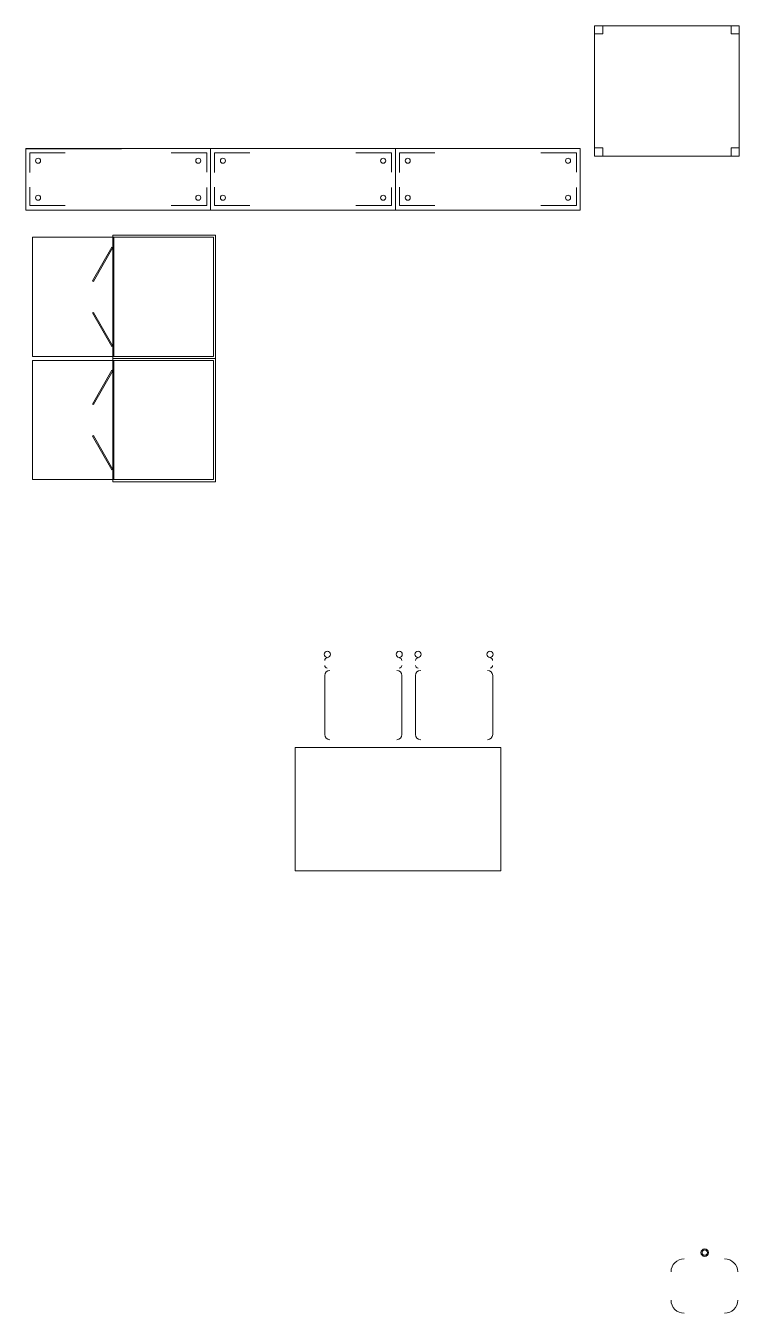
# Model space of a CAD drawing. Header units: millimetres. Extents: x -217756 to 263180, y 55413 to 130608.
# Drawn here: x -208794 to -205320, y 104366 to 110634 of the extents above; entities that cross this region are included whole.
import ezdxf

# ---------------------------------------------------------------- set-up
doc = ezdxf.new("R2010")
doc.units = ezdxf.units.MM
doc.layers.add('ТХ_пищеблок', color=30, linetype='Continuous', lineweight=20)
doc.layers.add('ТХ_привязка ТХ', color=7, linetype='Continuous', true_color=0x163d5c)

msp = doc.modelspace()

# ---------------------------------------------------------------- linework, layer by layer
at = {"layer": 'ТХ_пищеблок'}
for p, q in [((-205984.3, 110634.4), (-206024.3, 110634.5)), ((-206024.3, 110634.5), (-206024.3, 110594.5)), ((-206024.3, 110634.5), (-205320.3, 110634.4)), ((-205984.3, 110594.4), (-205984.3, 110634.4)), ((-205360.3, 110634.4), (-205320.3, 110634.5)), ((-205360.2, 110594.4), (-205360.3, 110634.4)), ((-205320.3, 110634.5), (-205320.3, 110034.5)), ((-205320.3, 110634.5), (-205320.2, 110594.5)), ((-206024.3, 109999.5), (-206024.3, 110599.5)), ((-206024.3, 110594.5), (-205984.3, 110594.4)), ((-205320.2, 110594.5), (-205360.2, 110594.4)), ((-206024.2, 110039.5), (-206024.3, 109999.5)), ((-205984.2, 110039.4), (-206024.2, 110039.5)), ((-205984.3, 109999.4), (-205984.2, 110039.4)), ((-205360.3, 110039.4), (-205320.3, 110039.5)), ((-205360.3, 109999.4), (-205360.3, 110039.4)), ((-205320.3, 110039.5), (-205320.3, 109999.5)), ((-205320.3, 109999.5), (-206024.3, 109999.5)), ((-206024.3, 109999.5), (-205984.3, 109999.4)), ((-205320.3, 109999.5), (-205360.3, 109999.4))]:
    msp.add_line(p, q, dxfattribs=at)
at = {"layer": 'ТХ_пищеблок', "extrusion": (-0.000470712, -6.19756e-05, 1)}
for p, q in [((-208794, 109737.4, 0), (-208794, 110037.4, 0)), ((-208794, 110037.4, 0), (-207894, 110037.4, 0.5)), ((-207894, 110037.4, 0.5), (-207894, 109737.4, 0.5)), ((-207894, 109737.4, 0.5), (-207894, 110037.4, 0.5)), ((-207894, 110037.4, 0.5), (-206994, 110037.4, 0.9)), ((-206994, 110037.4, 0.9), (-206994, 109737.4, 0.9)), ((-206994, 109737.4, 0.9), (-206994, 110037.4, 0.9)), ((-206994, 110037.4, 0.9), (-206094, 110037.4, 1.4)), ((-206094, 110037.4, 1.4), (-206094, 109737.4, 1.4)), ((-207894, 109737.4, 0.5), (-208794, 109737.4, 0)), ((-206994, 109737.4, 0.9), (-207894, 109737.4, 0.5)), ((-206094, 109737.4, 1.4), (-206994, 109737.4, 0.9))]:
    msp.add_line(p, q, dxfattribs=at)
for points, elevation in [([(-208774.8, 109920.6), (-208774.8, 110015.3), (-208602.2, 110015.3)], 91.5), ([(-207913.1, 109921.7), (-207913.1, 110015.3), (-208086.2, 110015.3)], 91.5), ([(-207874.8, 109920.6), (-207874.8, 110015.3), (-207702.2, 110015.3)], 91.5), ([(-207013.1, 109921.7), (-207013.1, 110015.3), (-207186.2, 110015.3)], 91.6), ([(-206974.8, 109920.6), (-206974.8, 110015.3), (-206802.2, 110015.3)], 91.6), ([(-206113.1, 109921.7), (-206113.1, 110015.3), (-206286.2, 110015.3)], 91.6), ([(-208774.8, 109848.7), (-208774.8, 109759.5), (-208602.2, 109759.5)], 91.5), ([(-207913.1, 109847.4), (-207913.1, 109759.5), (-208086.2, 109759.5)], 91.5), ([(-207874.8, 109848.7), (-207874.8, 109759.5), (-207702.2, 109759.5)], 91.5), ([(-207013.1, 109847.4), (-207013.1, 109759.5), (-207186.2, 109759.5)], 91.6), ([(-206974.8, 109848.7), (-206974.8, 109759.5), (-206802.2, 109759.5)], 91.6), ([(-206113.1, 109847.4), (-206113.1, 109759.5), (-206286.2, 109759.5)], 91.6)]:
    msp.add_lwpolyline(points, dxfattribs=dict(at, elevation=elevation))
at = {"layer": 'ТХ_пищеблок', "ltscale": 0.1}
for points in [[(-208761.1, 109604.7), (-208761.1, 109024.7), (-208364.8, 109024.7), (-208364.8, 109604.7)], [(-208761.1, 109004.7), (-208761.1, 108424.7), (-208364.9, 108424.7), (-208364.9, 109004.7)]]:
    msp.add_lwpolyline(points, close=True, dxfattribs=at)
at = {"layer": 'ТХ_пищеблок'}
for points in [[(-207869.9, 109614.7), (-208369.9, 109614.7), (-208369.8, 109014.7), (-207869.8, 109014.7)], [(-207879.9, 109604.7), (-208364.9, 109604.7), (-208364.8, 109024.7), (-207879.8, 109024.7)], [(-208374.2, 109557.2), (-208369.9, 109554.7), (-208464.8, 109390.1), (-208469.2, 109392.6)], [(-208469.2, 109236.7), (-208464.8, 109239.2), (-208369.8, 109074.7), (-208374.1, 109072.2)], [(-207869.9, 109014.7), (-208369.9, 109014.7), (-208369.9, 108414.7), (-207869.9, 108414.7)], [(-207879.9, 109004.7), (-208364.9, 109004.7), (-208364.9, 108424.7), (-207879.9, 108424.7)], [(-208374.2, 108957.2), (-208369.9, 108954.7), (-208464.9, 108790.1), (-208469.2, 108792.6)], [(-208469.2, 108636.7), (-208464.9, 108639.2), (-208369.9, 108474.7), (-208374.2, 108472.2)], [(-206481.7, 107120.7), (-206481.7, 106520.7), (-207481.7, 106520.7), (-207481.7, 107120.7)]]:
    msp.add_lwpolyline(points, close=True, dxfattribs=at)
for points in [[(-207338.5, 107184.2), (-207338.5, 107248.8), (-207338.5, 107470.8)], [(-206962.6, 107470.8), (-206962.6, 107248.8), (-206962.6, 107184.2)], [(-206896.6, 107184.2), (-206896.6, 107248.8), (-206896.6, 107470.8)], [(-206520.6, 107470.8), (-206520.6, 107248.8), (-206520.6, 107184.2)]]:
    msp.add_lwpolyline(points, dxfattribs=at)
at = {"layer": 'ТХ_пищеблок', "extrusion": (-0.000470712, -6.19756e-05, 1)}
for centre in [(-208733.9, 109977.4, 91.5), (-207953.9, 109977.4, 91.5), (-207833.9, 109977.4, 91.5), (-207053.9, 109977.4, 91.6), (-206933.9, 109977.4, 91.6), (-206153.9, 109977.4, 91.6), (-208733.9, 109797.4, 91.5), (-207953.9, 109797.4, 91.5), (-207833.9, 109797.4, 91.5), (-207053.9, 109797.4, 91.6), (-206933.9, 109797.4, 91.6), (-206153.9, 109797.4, 91.6)]:
    msp.add_circle(centre, 12.3, dxfattribs=at)
at = {"layer": 'ТХ_пищеблок', "color": 132}
for radius in [18.3, 13]:
    msp.add_circle((-205488.4, 104661.4), radius, dxfattribs=at)
at = {"layer": 'ТХ_пищеблок'}
for centre, radius, start, end in [((-207326.1, 107574.4), 15.1, 0, 180), ((-207326.1, 107574.4), 15.1, 180, 0), ((-206975.8, 107574.4), 15.1, 0, 180), ((-206975.8, 107574.4), 15.1, 180, 0), ((-206884.1, 107574.4), 15.1, 0, 180), ((-206884.1, 107574.4), 15.1, 180, 0), ((-206533.9, 107574.4), 15.1, 0, 180), ((-206533.9, 107574.4), 15.1, 180, 0), ((-207325.8, 107544.6), 12.7, 90, 180), ((-207325.8, 107520), 12.7, 180, 270), ((-206975.5, 107544.6), 12.7, 0, 90), ((-206975.5, 107520), 12.7, 270, 0), ((-206883.9, 107544.6), 12.7, 90, 180), ((-206883.9, 107520), 12.7, 180, 270), ((-206533.6, 107544.6), 12.7, 0, 90), ((-206533.6, 107520), 12.7, 270, 0), ((-207313.1, 107470.8), 25.4, 90, 180), ((-206988, 107470.8), 25.4, 0, 90), ((-206871.2, 107470.8), 25.4, 90, 180), ((-206546, 107470.8), 25.4, 0, 90), ((-207313.1, 107184.2), 25.4, 180, 270), ((-206988, 107184.2), 25.4, 270, 0), ((-206871.2, 107184.2), 25.4, 180, 270), ((-206546, 107184.2), 25.4, 270, 0)]:
    msp.add_arc(centre, radius, start, end, dxfattribs=at)
at = {"layer": 'ТХ_пищеблок', "color": 132}
for centre, start, end in [((-205588.4, 104567.4), 90, 180), ((-205391.4, 104567.4), 0, 90), ((-205588.4, 104430.4), 180, 270), ((-205391.4, 104430.4), 270, 0)]:
    msp.add_arc(centre, 64, start, end, dxfattribs=at)
at = {"layer": 'ТХ_привязка ТХ', "ltscale": 100}
msp.add_line((-208794, 110037.4), (-208327.7, 110037.4), dxfattribs=at)

doc.saveas('drawing.dxf')
